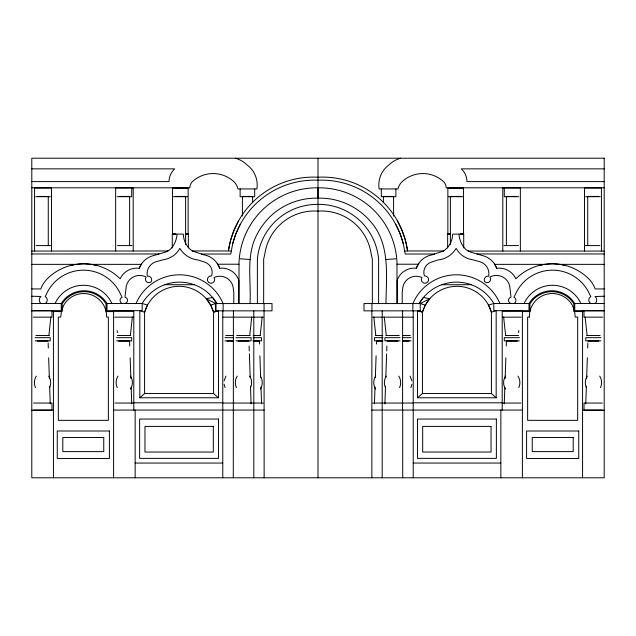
<?xml version="1.0" encoding="UTF-8"?>
<svg xmlns="http://www.w3.org/2000/svg" width="636" height="636" viewBox="0 0 636 636"><rect width="100%" height="100%" fill="white"/><g stroke="black" fill="none" stroke-linecap="round" stroke-linejoin="round"><path stroke-width="0.95" d="M216.351 302.8L212.551 297.441L206.271 298.769L215.779 303.563L215.779 310.853L213.569 312.212A35.918 35.918 0 0 0 144.587 312.212L139.825 310.654L139.825 397.778L218.514 397.778L218.514 310.853L213.569 312.212L213.569 393.533L218.514 397.778M223.125 310.853L223.125 303.563A47.358 47.358 0 0 0 136.056 303.483M238.739 303.563L238.81 280.198A18.118 18.118 0 0 0 219.69 268.225A20.567 20.567 0 0 0 203.52 254.758L192.326 250.958A21.06 21.06 0 0 1 183.319 234.112L177.086 234.112A25.933 25.933 0 0 1 172.952 246.219A14.795 14.795 0 0 1 164.676 252.341L153.443 255.593A20.273 20.273 0 0 0 139.252 268.297A18.396 18.396 0 0 0 120.14 278.814A51.643 51.643 0 0 0 47.271 278.814A27.094 27.094 0 0 0 40.855 288.935L31.8 288.935M318.151 188.312L317.849 198.17C337.613 197.486 357.313 206.136 370.176 221.153C390.671 243.509 386.203 275.905 385.98 303.563M374.445 403.868L375.025 387.205M375.359 377.402L376.099 355.834M376.504 344.068L376.607 341.127L382.713 341.127M384.907 403.868L385.511 386.219M385.814 377.402L386.624 353.87M386.728 350.929L386.895 346.032M504.253 403.868L504.825 387.205M505.135 378.38L505.843 357.79M506.248 346.032L506.415 341.127L517.33 341.127M585.756 403.868L586.36 386.219M586.63 378.38L587.338 357.79M587.68 347.987L587.847 343.09M518.594 332.549L518.785 330.601M48.885 335.466L50.88 316.982M130.388 335.466L132.375 316.982M249.733 335.466L251.729 316.982M260.196 335.466L262.183 316.982M250.02 303.563C251.339 280.874 245.758 256.38 256.586 235.217C260.394 227.68 265.506 220.875 271.691 215.127C284.292 203.79 301.218 197.637 318.151 198.17L317.849 188.312M240.289 224.317L235.884 233.802L232.689 243.763L230.757 254.034L201.389 254.034M224.15 380.845L225.931 376.107M411.85 384.351L410.88 387.65M49.608 387.65C51.262 383.985 51.015 379.485 48.789 376.107M250.552 387.65C252.206 383.985 251.959 379.485 249.733 376.107M399.583 387.65C401.237 383.985 400.99 379.485 398.764 376.107M518.809 387.65C520.471 383.985 520.216 379.485 517.998 376.107M600.519 387.65C602.181 383.985 601.926 379.485 599.708 376.107M397.262 303.563L397.19 280.198A18.118 18.118 0 0 1 416.31 268.225L418.822 263.328M417.486 397.778L496.175 397.778L496.175 310.654L491.413 312.212A35.918 35.918 0 0 0 422.431 312.212L417.486 310.853L417.486 397.778L422.431 393.533L422.431 312.212L425.357 305.097L429.729 298.769L423.449 297.441L419.649 302.8M139.252 268.297L141.51 263.892M238.524 220.946L233.913 230.51L230.518 240.559L228.396 250.958A85.812 85.812 0 0 1 318 177.229A85.812 85.812 0 0 1 407.604 250.958L405.482 240.559L402.087 230.51L397.476 220.946M36.292 376.107C34.074 379.485 33.819 383.985 35.481 387.65M118.002 376.107C115.784 379.485 115.529 383.985 117.191 387.65M130.499 389.089C133.027 385.249 133.027 379.946 130.499 376.107M237.236 376.107C235.01 379.485 234.764 383.985 236.417 387.65M260.37 389.089C262.891 385.249 262.891 379.946 260.37 376.107M375.63 376.107C373.109 379.946 373.109 385.249 375.63 389.089M386.267 376.107C384.041 379.485 383.794 383.985 385.448 387.65M505.501 376.107C502.973 379.946 502.973 385.249 505.501 389.089M587.211 376.107C584.985 379.485 584.738 383.985 586.392 387.65M139.825 397.778L144.587 393.533L213.569 393.533M513.88 303.499L514.468 303.173A3.434 3.434 0 0 0 513.88 297.179L515.152 294.858A40.632 40.632 0 0 1 589.898 294.858L590.82 296.535A3.967 3.967 0 0 0 590.82 303.499M167.125 251.387L167.896 250.982L31.8 251.069M429.729 298.769L420.221 303.563L363.999 303.563L363.999 310.853L420.221 310.853L422.431 312.212M604.2 288.935L595.145 288.935A27.094 27.094 0 0 0 588.729 278.814A51.643 51.643 0 0 0 515.86 278.814A18.396 18.396 0 0 0 496.748 268.297A20.273 20.273 0 0 0 482.557 255.593L471.324 252.341A14.795 14.795 0 0 1 463.048 246.219A25.933 25.933 0 0 1 458.914 234.112L452.681 234.112A21.06 21.06 0 0 1 443.674 250.958L432.48 254.758A20.567 20.567 0 0 0 416.31 268.225M206.271 298.769L210.643 305.097L215.779 303.563L272.001 303.563L272.001 310.853L215.779 310.853L215.779 303.563M70.373 265.514L73.72 264.854M538.97 265.514L542.317 264.854M385.98 259.496L395.775 258.812M31.8 168.858L174.677 168.858A17.665 17.665 0 0 0 168.993 181.61L31.8 181.61M604.2 168.858L461.323 168.858A17.665 17.665 0 0 1 467.007 181.61L604.2 181.61M31.8 187.803L189.862 187.803A8.236 8.236 0 0 1 192.549 181.514A30.576 30.576 0 0 1 233.706 181.514A14.079 14.079 0 0 1 237.991 188.932L256.888 188.932A24.939 24.939 0 0 0 247.11 164.947A26.664 26.664 0 0 0 235.352 158.213M604.2 187.803L446.138 187.803A8.236 8.236 0 0 0 443.451 181.514A30.576 30.576 0 0 0 402.294 181.514A14.079 14.079 0 0 0 398.009 188.932L379.112 188.932A24.939 24.939 0 0 1 388.89 164.947A26.664 26.664 0 0 1 400.648 158.213M173.119 187.986L187.692 187.986M448.308 187.986L462.881 187.986M38.073 196.421L48.272 196.421L48.272 245.647M119.425 196.421L129.617 196.421L129.617 245.647M175.417 196.421L185.617 196.421L185.617 244.502M460.583 196.421L450.383 196.421L450.383 244.502M516.575 196.421L506.383 196.421L506.383 245.647M597.927 196.421L587.728 196.421L587.728 245.647M35.807 196.699L50.347 196.699M117.159 196.699L131.7 196.699L131.7 187.986M173.151 196.699L187.692 196.699M448.308 196.699L462.849 196.699M518.841 196.699L504.3 196.699L504.3 187.986M585.653 196.699L600.193 196.699M176.053 233.881L172.276 233.881L172.276 247.905M185.513 233.881L188.351 233.881L188.351 247.905M450.487 233.881L447.649 233.881L447.649 247.905M459.947 233.881L463.724 233.881L463.724 247.905M176.164 234.112L172.467 234.112L172.467 188.153L188.137 188.153L188.137 234.112L186.3 234.112M449.7 234.112L447.863 234.112L447.863 188.153L463.533 188.153L463.533 234.112L459.836 234.112M36.125 245.591L50.657 245.591M117.469 245.591L132.01 245.591M503.99 245.591L518.531 245.591M585.343 245.591L599.875 245.591M192.326 250.958L231.337 250.958M404.663 250.958L443.674 250.958M604.2 251.069L468.104 251.069L468.875 251.387M31.8 253.963L159.064 253.963M434.611 254.034L405.243 254.034L403.311 243.763L400.116 233.802L395.711 224.317M476.936 253.963L604.2 253.963M217.743 264.218L239.009 264.218M396.991 264.218L418.257 264.218M31.8 264.353L76.233 264.353L83.706 263.765L91.171 264.353L141.224 264.353M494.776 264.353L544.829 264.353L552.294 263.765L559.767 264.353L604.2 264.353M441.734 284.729L471.165 284.705M31.8 296.217L40.99 296.535A4.396 4.396 0 0 0 40.99 303.499M604.2 296.217L595.01 296.535A4.396 4.396 0 0 1 595.01 303.499M31.8 303.499L61.247 303.499A26.911 26.911 0 0 1 107.015 303.499L142.17 303.483A43.335 43.335 0 0 1 216.892 303.563M604.2 303.499L574.753 303.499A26.911 26.911 0 0 0 528.985 303.499L493.83 303.483A43.335 43.335 0 0 0 419.108 303.563M31.8 310.622L61.247 310.622L61.247 303.499M604.2 310.622L574.753 310.622L574.753 303.499M31.8 310.885L53.432 310.885L53.432 477.787M114.758 310.861L133.512 310.861M502.488 310.861L521.242 310.861M604.2 310.885L582.568 310.885L582.568 477.787M53.432 311.56L62.185 311.56L62.185 303.809L64.665 300.462A25.973 25.973 0 0 1 103.596 300.462L106.077 303.809L106.077 311.592L113.606 311.592M522.394 311.592L529.923 311.592L529.923 303.809L532.404 300.462A25.973 25.973 0 0 1 571.335 300.462L573.815 303.809L573.815 311.56L582.568 311.56M33.263 317.157L52.009 317.157L52.009 310.861M114.758 317.157L133.512 317.157M223.077 317.157L233.825 317.157M234.104 317.157L252.858 317.157M253.677 317.157L263.312 317.157M372.688 317.157L382.323 317.157M383.142 317.157L401.896 317.157M402.175 317.157L412.923 317.157M502.488 317.157L521.242 317.157M602.737 317.157L583.991 317.157L583.991 310.861M35.886 335.49L49.242 335.49M117.382 335.49L130.746 335.49M225.701 335.49L233.364 335.49M236.735 335.49L250.091 335.49M253.096 335.49L260.553 335.49M375.447 335.49L382.904 335.49M385.909 335.49L399.265 335.49M402.636 335.49L410.3 335.49M505.254 335.49L518.618 335.49M586.758 335.49L600.114 335.49M35.115 337.676L50.212 337.676L50.212 340.824L35.115 340.824M116.611 337.676L131.708 337.676L131.708 340.824L116.611 340.824M224.929 337.676L233.587 337.676M235.964 337.676L251.061 337.676L251.061 340.824L235.964 340.824M253.096 337.676L261.515 337.676L261.515 340.824L253.096 340.824M382.904 337.676L374.485 337.676L374.485 340.824L382.904 340.824M400.036 337.676L384.939 337.676L384.939 340.824L400.036 340.824M402.413 337.676L411.071 337.676M519.389 337.676L504.292 337.676L504.292 340.824L519.389 340.824M600.885 337.676L585.788 337.676L585.788 340.824L600.885 340.824M224.929 340.824L233.587 340.824M402.413 340.824L411.071 340.824M37.174 341.127L48.09 341.127M118.67 341.127L129.585 341.127L129.752 346.032M226.988 341.127L233.237 341.127M238.015 341.127L248.938 341.127M253.287 341.127L259.393 341.127L259.496 344.068M387.062 341.127L397.985 341.127M402.763 341.127L409.012 341.127M587.91 341.127L598.826 341.127M422.431 393.533L491.413 393.533L496.175 397.778M133.799 402.803L222.775 402.803M413.225 402.803L502.202 402.803M33.573 403.049L51.985 403.049L51.985 410.069L33.573 410.069M115.068 403.049L133.481 403.049M223.387 403.049L233.945 403.049M234.422 403.049L252.834 403.049M253.82 403.049L263.288 403.049M372.712 403.049L382.18 403.049M383.166 403.049L401.578 403.049M402.055 403.049L412.613 403.049M502.52 403.049L520.932 403.049M602.427 403.049L584.015 403.049L584.015 410.069L602.427 410.069M113.606 410.069L264.139 410.069M371.861 410.069L522.394 410.069M31.8 410.22L53.432 410.22M582.568 410.22L604.2 410.22M135.15 463.048L222.775 463.048M413.225 463.048L500.85 463.048M164.835 284.705L194.266 284.729M240.225 258.812L250.02 259.496M562.28 264.854L565.627 265.514M93.683 264.854L97.03 265.514M425.357 305.097L420.221 303.563L420.221 310.853M122.12 303.499L121.532 303.173A3.434 3.434 0 0 1 122.12 297.179L120.848 294.858A40.632 40.632 0 0 0 46.102 294.858L45.18 296.535A3.967 3.967 0 0 1 45.18 303.499M217.178 263.328L219.69 268.225M494.49 263.892L496.748 268.297M410.069 376.107L411.85 380.845M210.643 305.097L213.569 312.212M225.12 387.65L224.15 384.351M585.12 316.982L587.115 335.466M503.625 316.982L505.612 335.466M384.271 316.982L386.267 335.466M373.817 316.982L375.804 335.466M117.215 330.601L117.406 332.549M259.901 355.834L260.641 377.402M260.975 387.205L261.555 403.868M249.105 346.032L249.272 350.929M249.376 353.87L250.186 377.402M250.489 386.219L251.093 403.868M130.157 357.79L130.865 378.38M131.175 387.205L131.747 403.868M48.153 343.09L48.32 347.987M48.662 357.79L49.37 378.38M49.64 386.219L50.244 403.868M601.425 251.069L601.425 187.986L584.492 187.986L584.492 251.069M528.985 303.499L528.985 310.654L493.83 310.654L493.83 303.483L488.488 305.097L491.413 312.212L491.413 393.533M522.394 477.787L522.394 310.956L502.202 310.956L502.202 410.069M520.351 251.069L520.351 187.938L502.798 187.938L502.798 251.069M500.85 410.069L500.85 477.787M413.225 310.932L413.225 477.787M412.875 310.853L412.875 303.563A47.358 47.358 0 0 1 499.944 303.483M402.707 410.069L402.707 477.787M402.596 310.932L402.596 410.069M402.206 303.563L402.206 292.075L403.097 286.12A13.531 13.531 0 0 1 421.978 277.558A3.641 3.641 0 0 0 427.344 282.4A3.705 3.705 0 0 0 424.395 275.937A10.788 10.788 0 0 1 431.232 262.167L438.029 259.941A23.667 23.667 0 0 0 456.139 248.35A22.021 22.021 0 0 0 472.214 259.647L478.757 261.404A12.593 12.593 0 0 1 488.687 276.183A3.681 3.681 0 0 0 485.037 282.042A3.514 3.514 0 0 0 489.895 277.058A13.682 13.682 0 0 1 509.714 286.081L511.026 297.115A3.252 3.252 0 0 0 511.026 303.483M396.991 303.563L396.991 262.962A77.838 77.838 0 0 0 318 187.819L318 158.213M395.878 188.956L395.878 196.699L381.314 196.699L381.314 188.956M393.589 216.057L393.589 196.421L383.389 196.421L383.389 202.312M382.196 310.932L382.196 477.787M378.611 303.563L378.611 259.162A60.086 60.086 0 0 0 318 204.371A60.086 60.086 0 0 0 257.389 259.162L257.389 303.563M372.346 303.563L372.346 259.265L371.082 253.478A50.069 50.069 0 0 0 318 211.12A50.069 50.069 0 0 0 264.918 253.478L263.654 259.265L263.654 303.563M371.941 303.563L371.941 310.853M371.861 310.932L371.861 477.787M318 197.558L318 477.787M264.059 303.563L264.139 477.787M254.686 188.956L254.686 196.699L240.122 196.699L240.122 188.956M253.804 310.932L253.804 477.787M252.611 202.312L252.611 196.421L242.411 196.421L242.411 216.057M239.009 303.563L239.009 262.962A77.838 77.838 0 0 1 318 187.819M233.794 303.563L233.794 292.075L232.903 286.12A13.531 13.531 0 0 0 214.022 277.558A3.641 3.641 0 0 1 208.656 282.4A3.705 3.705 0 0 1 211.605 275.937A10.788 10.788 0 0 0 204.768 262.167L197.971 259.941A23.667 23.667 0 0 1 179.861 248.35A22.021 22.021 0 0 1 163.786 259.647L157.243 261.404A12.593 12.593 0 0 0 147.314 276.183A3.681 3.681 0 0 1 150.963 282.042A3.514 3.514 0 0 1 146.105 277.058A13.682 13.682 0 0 0 126.286 286.081L124.974 297.115A3.252 3.252 0 0 1 124.974 303.483M233.404 310.932L233.293 477.787M222.775 310.932L222.775 477.787M144.587 393.533L144.587 312.212L147.512 305.097L142.17 303.483L142.17 310.654L107.015 310.654L107.015 303.499M135.15 410.069L135.15 477.787M133.799 410.069L133.799 310.956L113.606 310.956L113.606 477.787M133.202 251.069L133.202 187.938L115.649 187.938L115.649 251.069M51.508 251.069L51.508 187.986L34.575 187.986L34.575 251.069M55.093 303.499A31.236 31.236 0 0 1 111.88 303.483M232.689 243.763A84.381 84.381 0 0 1 318 180.203A84.381 84.381 0 0 1 403.311 243.763M524.12 303.483A31.236 31.236 0 0 1 580.907 303.499M61.438 311.012L60.786 317.062L58.321 317.062L58.321 420.34L108.366 420.34L108.366 317.062L106.617 317.062A22.92 22.92 0 0 0 63.656 305.352L61.438 311.012M604.2 158.213L31.8 158.213L31.8 477.787L604.2 477.787L604.2 158.213M529.383 317.062L527.634 317.062L527.634 420.34L577.679 420.34L577.679 317.062L575.214 317.062L574.562 311.012L572.344 305.352A22.92 22.92 0 0 0 529.383 317.062M218.522 419.052L139.626 419.052L139.626 458.373L218.522 458.373L218.522 419.052M496.374 419.052L417.478 419.052L417.478 458.373L496.374 458.373L496.374 419.052M213.314 426.39L144.968 426.39L144.968 452.045L213.314 452.045L213.314 426.39M491.032 426.39L422.686 426.39L422.686 452.045L491.032 452.045L491.032 426.39M109.4 430.993L57.264 430.993L57.264 458.461L109.4 458.461L109.4 430.993M578.736 430.993L526.6 430.993L526.6 458.461L578.736 458.461L578.736 430.993M103.748 437.496L62.797 437.496L62.797 451.624L103.748 451.624L103.748 437.496M573.203 437.496L532.253 437.496L532.253 451.624L573.203 451.624L573.203 437.496"/></g></svg>
